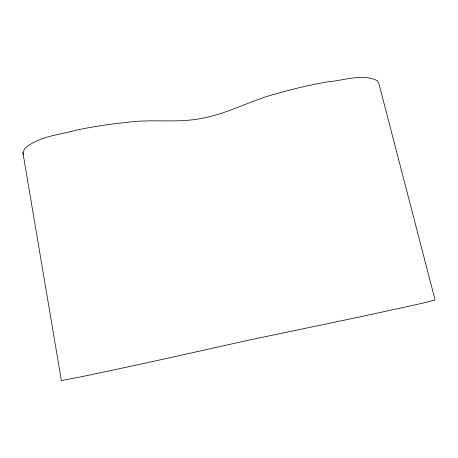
<?xml version="1.0" encoding="UTF-8"?>
<svg xmlns="http://www.w3.org/2000/svg" width="458" height="458" viewBox="0 0 458 458"><rect width="100%" height="100%" fill="white"/><g stroke="black" fill="none" stroke-linecap="round" stroke-linejoin="round"><path stroke-width="0.69" d="M22.9 152.64L24.686 148.638C38.667 136.175 58.653 135.081 75.896 130.244A128.085 35.461 -9.4 0 1 127.181 122.355C152.228 118.788 177.75 123.408 202.602 118.193C228.84 113.355 252.255 99.558 278.12 93.289A129.677 35.226 -14.4 0 1 328.209 81.747C344.147 80.556 361.78 73.343 377.197 80.608L378.961 83.803L435.1 299.99L422.362 303.248L385.006 311.446A135.86 1.929 -12 0 1 331.873 322.793L250.097 339.842L173.072 357.022A134.36 1.946 -12.2 0 1 119.452 368.69L79.131 377.226L61.366 380.529L22.9 152.64L23.684 154.386"/></g></svg>
